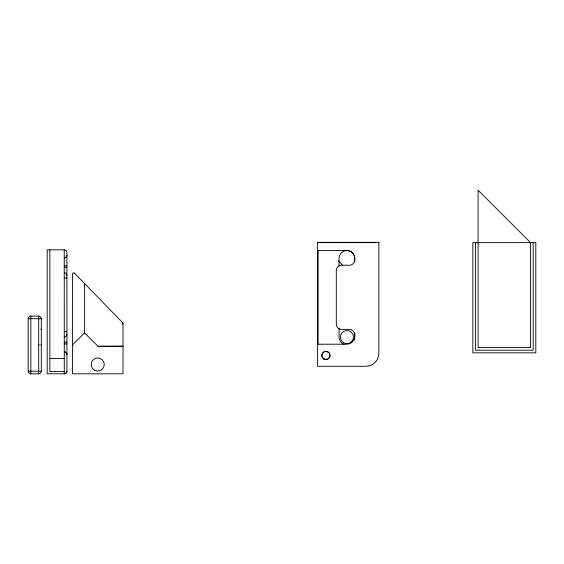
<?xml version="1.0" encoding="UTF-8"?>
<svg xmlns="http://www.w3.org/2000/svg" width="564" height="564" viewBox="0 0 564 564"><rect width="100%" height="100%" fill="white"/><g stroke="black" fill="none" stroke-linecap="round" stroke-linejoin="round"><path stroke-width="0.85" d="M66.919 371.218L66.883 252.037L66.108 250.571L64.613 249.859L47.193 249.838L47.193 373.812L64.641 373.791L66.256 372.931L66.919 371.218A2.623 2.623 0 0 1 64.296 373.812L64.247 249.838M72.439 345.034L84.6 332.894L84.6 283.551M64.317 258.016L66.15 257.24L66.919 255.393A2.623 2.623 0 0 1 64.296 258.016L64.247 258.016M84.6 332.894L98.016 346.289L122.994 346.218M318.068 242.654L375.779 242.654M317.61 250.487L346.804 250.487A7.868 7.868 0 0 1 354.671 258.354L354.671 259.997A5.245 5.245 0 0 1 349.426 265.242L341.544 265.242A5.245 5.245 0 0 0 336.299 270.487L336.299 324.145A5.245 5.245 0 0 0 341.544 329.39L349.426 329.39A5.245 5.245 0 0 1 354.671 334.642L354.671 336.348A7.868 7.868 0 0 1 346.804 344.216L317.61 344.216M64.247 265.884L66.904 265.884M64.247 267.526L66.904 267.526M64.247 272.772L64.296 272.772A2.623 2.623 0 0 1 66.919 275.394M64.247 278.017L66.904 278.017M30.823 316.101L38.69 316.101A2.623 2.623 0 0 1 41.313 318.723L41.313 371.19A2.623 2.623 0 0 1 38.69 373.812L30.823 373.812A2.623 2.623 0 0 1 28.2 371.19L28.2 318.723A2.623 2.623 0 0 1 30.823 316.101L30.823 373.805M28.214 318.723L41.306 318.723M40.89 329.221L41.306 329.221M64.247 331.674L66.904 331.674M64.247 336.919L64.296 336.919A2.623 2.623 0 0 0 66.919 334.297M64.247 342.165L66.904 342.165M64.247 343.878L66.904 343.878M38.69 344.957L39.184 344.957M40.827 344.957L41.313 344.957M98.016 346.289L122.994 346.289M64.247 351.746L66.129 352.493L66.919 354.368A2.623 2.623 0 0 0 64.296 351.746M49.865 358.471L64.247 358.471M28.214 371.19L41.306 371.19M64.247 371.591L49.865 371.591L49.865 249.838M338.471 260.906L342.75 265.306M74.596 273.258L122.254 322.277A2.637 2.637 0 0 1 122.987 324.117L122.994 373.812L72.439 373.812L72.439 274.174A1.269 1.269 0 0 1 74.617 273.237M533.177 242.654L533.177 350.202L475.466 350.202L475.466 242.654M354.798 261.886L354.798 258.39A7.868 7.868 0 0 0 346.923 250.522A7.868 7.868 0 0 0 339.056 258.39L339.056 266.257M354.798 332.718L354.798 337.089A7.868 7.868 0 0 1 354.241 339.986M339.056 328.347L339.056 337.089A7.868 7.868 0 0 0 344.026 344.407M318.068 250.522L318.068 344.082M38.69 316.101L38.69 373.805M122.254 322.277A2.63 2.623 45 0 1 122.987 324.117M378.867 242.308L317.61 242.308L317.61 366.283L365.747 366.283A13.113 13.113 0 0 0 378.867 353.17L378.867 242.308M535.8 242.654L472.844 242.654L472.844 352.831L535.8 352.831L535.8 242.654M530.555 347.579L478.089 347.579L478.089 190.188L530.555 242.654L530.555 347.579M94.435 370.203A6.556 6.556 0 0 0 104.277 364.52A6.556 6.556 0 0 0 94.435 358.845A6.556 6.556 0 0 0 94.435 370.203M343.645 342.771A6.556 6.556 0 0 0 353.487 337.089A6.556 6.556 0 0 0 343.645 331.406A6.556 6.556 0 0 0 343.645 342.771M323.969 358.859A3.934 3.934 0 0 0 329.877 355.454A3.934 3.934 0 0 0 323.969 352.042A3.934 3.934 0 0 0 323.969 358.859M323.856 359.064A4.174 4.174 0 0 0 330.109 355.454A4.174 4.174 0 0 0 323.856 351.837A4.174 4.174 0 0 0 323.856 359.064"/></g></svg>
